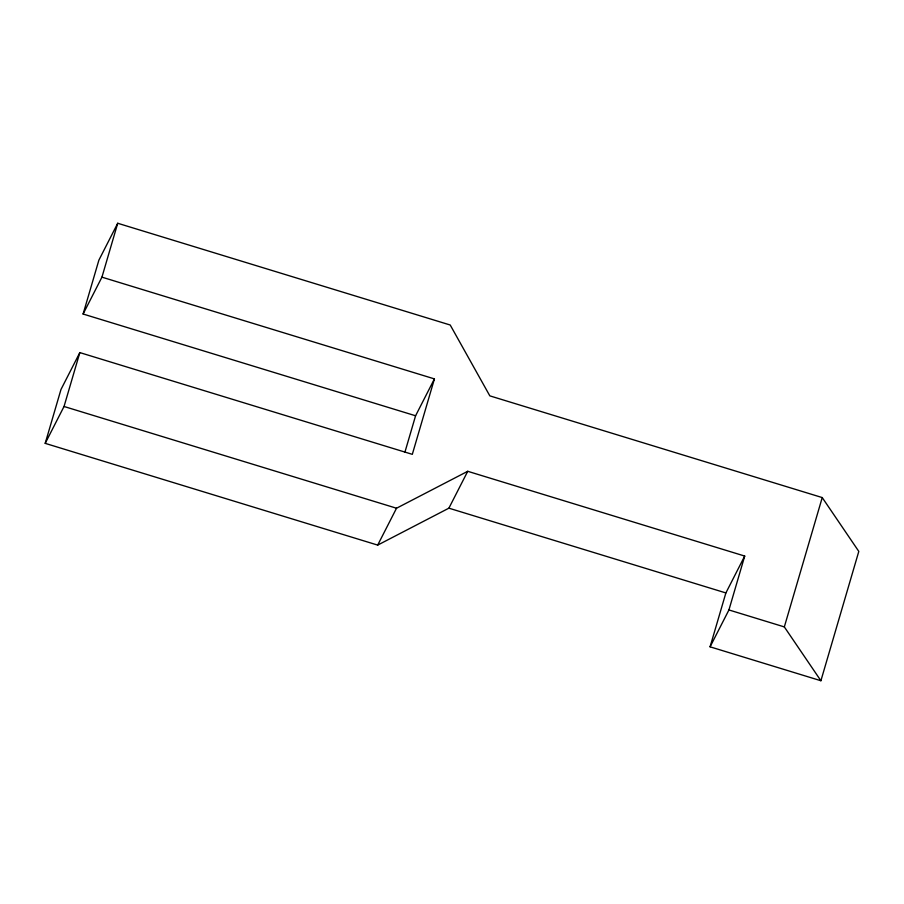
<?xml version="1.0" encoding="UTF-8"?>
<svg xmlns="http://www.w3.org/2000/svg" width="904" height="904" viewBox="0 0 904 904"><rect width="100%" height="100%" fill="white"/><g stroke="black" fill="none" stroke-linecap="round" stroke-linejoin="round"><path stroke-width="1.36" d="M83.1 314.027L98.886 260.137L117.723 223.265L450.215 325.011L489.832 395.862L822.233 497.573L858.8 551.406L820.9 680.735L710.081 646.823L728.929 609.951L744.715 556.062L467.73 471.3L448.892 508.172L377.691 545.101L45.2 443.356L60.986 389.466L79.835 352.594L412.314 454.339L434.428 378.9L101.937 277.155L83.1 314.027L415.58 415.772L434.428 378.9M45.2 443.356L64.037 406.484L79.835 352.594M101.937 277.155L117.723 223.265M404.924 452.147L415.58 415.772M710.081 646.823L725.878 592.934L744.715 556.062M820.9 680.735L784.333 626.913L822.233 497.573M377.691 545.101L396.528 508.229L467.73 471.3M448.892 508.172L725.878 592.934M64.037 406.484L396.528 508.229M728.929 609.951L784.333 626.913"/></g></svg>
